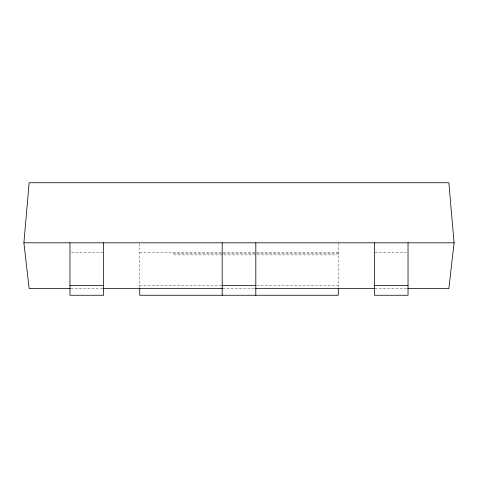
<?xml version="1.0" encoding="UTF-8"?>
<svg xmlns="http://www.w3.org/2000/svg" width="478" height="478" viewBox="0 0 478 478"><rect width="100%" height="100%" fill="white"/><g stroke="black" fill="none" stroke-linecap="round" stroke-linejoin="round"><path stroke-width="0.36" stroke-dasharray="2.39 1.79" d="M71.425 252.545L102.854 252.545M139.725 252.545L338.275 252.545M375.146 252.545L406.575 252.545M338.275 253.173L173.347 253.173L173.347 254.888L338.275 254.888M139.725 285.515L221.087 285.515M256.913 285.515L338.275 285.515M70.977 288.64L103.087 288.64M222.569 288.64L255.431 288.64M374.913 288.64L407.023 288.64M338.275 243.212L338.275 288.3M139.725 243.499L139.725 288.3"/><path stroke-width="0.72" d="M70.23 288.64L29.152 288.64L23.9 242.8L29.152 182.745L448.848 182.745L454.1 242.8L448.848 288.64L407.77 288.64M23.9 242.8L454.1 242.8M69.967 285.515L103.589 285.515M222.186 285.515L255.814 285.515M374.411 285.515L408.033 285.515M103.834 288.64L222.569 288.64M255.431 288.64L374.166 288.64M408.033 242.8L408.033 295.255L374.411 295.255L374.411 242.8M338.275 288.3L338.275 295.255L139.725 295.255L139.725 288.3M255.814 242.8L255.814 295.255M222.186 242.8L222.186 295.255M103.589 242.8L103.589 295.255L69.967 295.255L69.967 242.8"/></g></svg>
